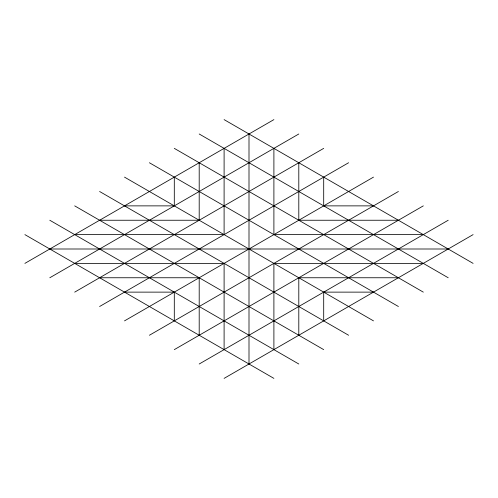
<?xml version="1.0" encoding="UTF-8"?>
<svg xmlns="http://www.w3.org/2000/svg" width="498" height="498" viewBox="0 0 498 498"><rect width="100%" height="100%" fill="white"/><g stroke="black" fill="none" stroke-linecap="round" stroke-linejoin="round"><path stroke-width="0.75" d="M24.9 263.374L273.9 119.62M49.8 277.753L298.8 133.993M74.7 292.127L323.7 148.367M99.6 306.507L348.6 162.746M124.5 320.88L373.5 177.12M149.4 335.254L398.4 191.493M174.3 349.633L423.3 205.873M199.2 364.007L448.2 220.247M224.1 378.38L473.1 234.626M124.5 205.873L174.3 205.873L174.3 177.12M373.5 205.873L323.7 205.873L323.7 177.12M99.6 220.247L199.2 220.247L199.2 162.746M398.4 220.247L298.8 220.247L298.8 162.746M74.7 234.626L224.1 234.626L224.1 148.367M423.3 234.626L273.9 234.626L273.9 148.367M49.8 249L448.2 249M74.7 263.374L224.1 263.374L224.1 349.633M423.3 263.374L273.9 263.374L273.9 349.633M99.6 277.753L199.2 277.753L199.2 335.254M398.4 277.753L298.8 277.753L298.8 335.254M124.5 292.127L174.3 292.127L174.3 320.88M373.5 292.127L323.7 292.127L323.7 320.88M224.1 119.62L473.1 263.374M199.2 133.993L448.2 277.753M174.3 148.367L423.3 292.127M149.4 162.746L398.4 306.507M124.5 177.12L373.5 320.88M99.6 191.493L348.6 335.254M74.7 205.873L323.7 349.633M49.8 220.247L298.8 364.007M24.9 234.626L273.9 378.38M249 133.993L249 364.007"/></g></svg>
